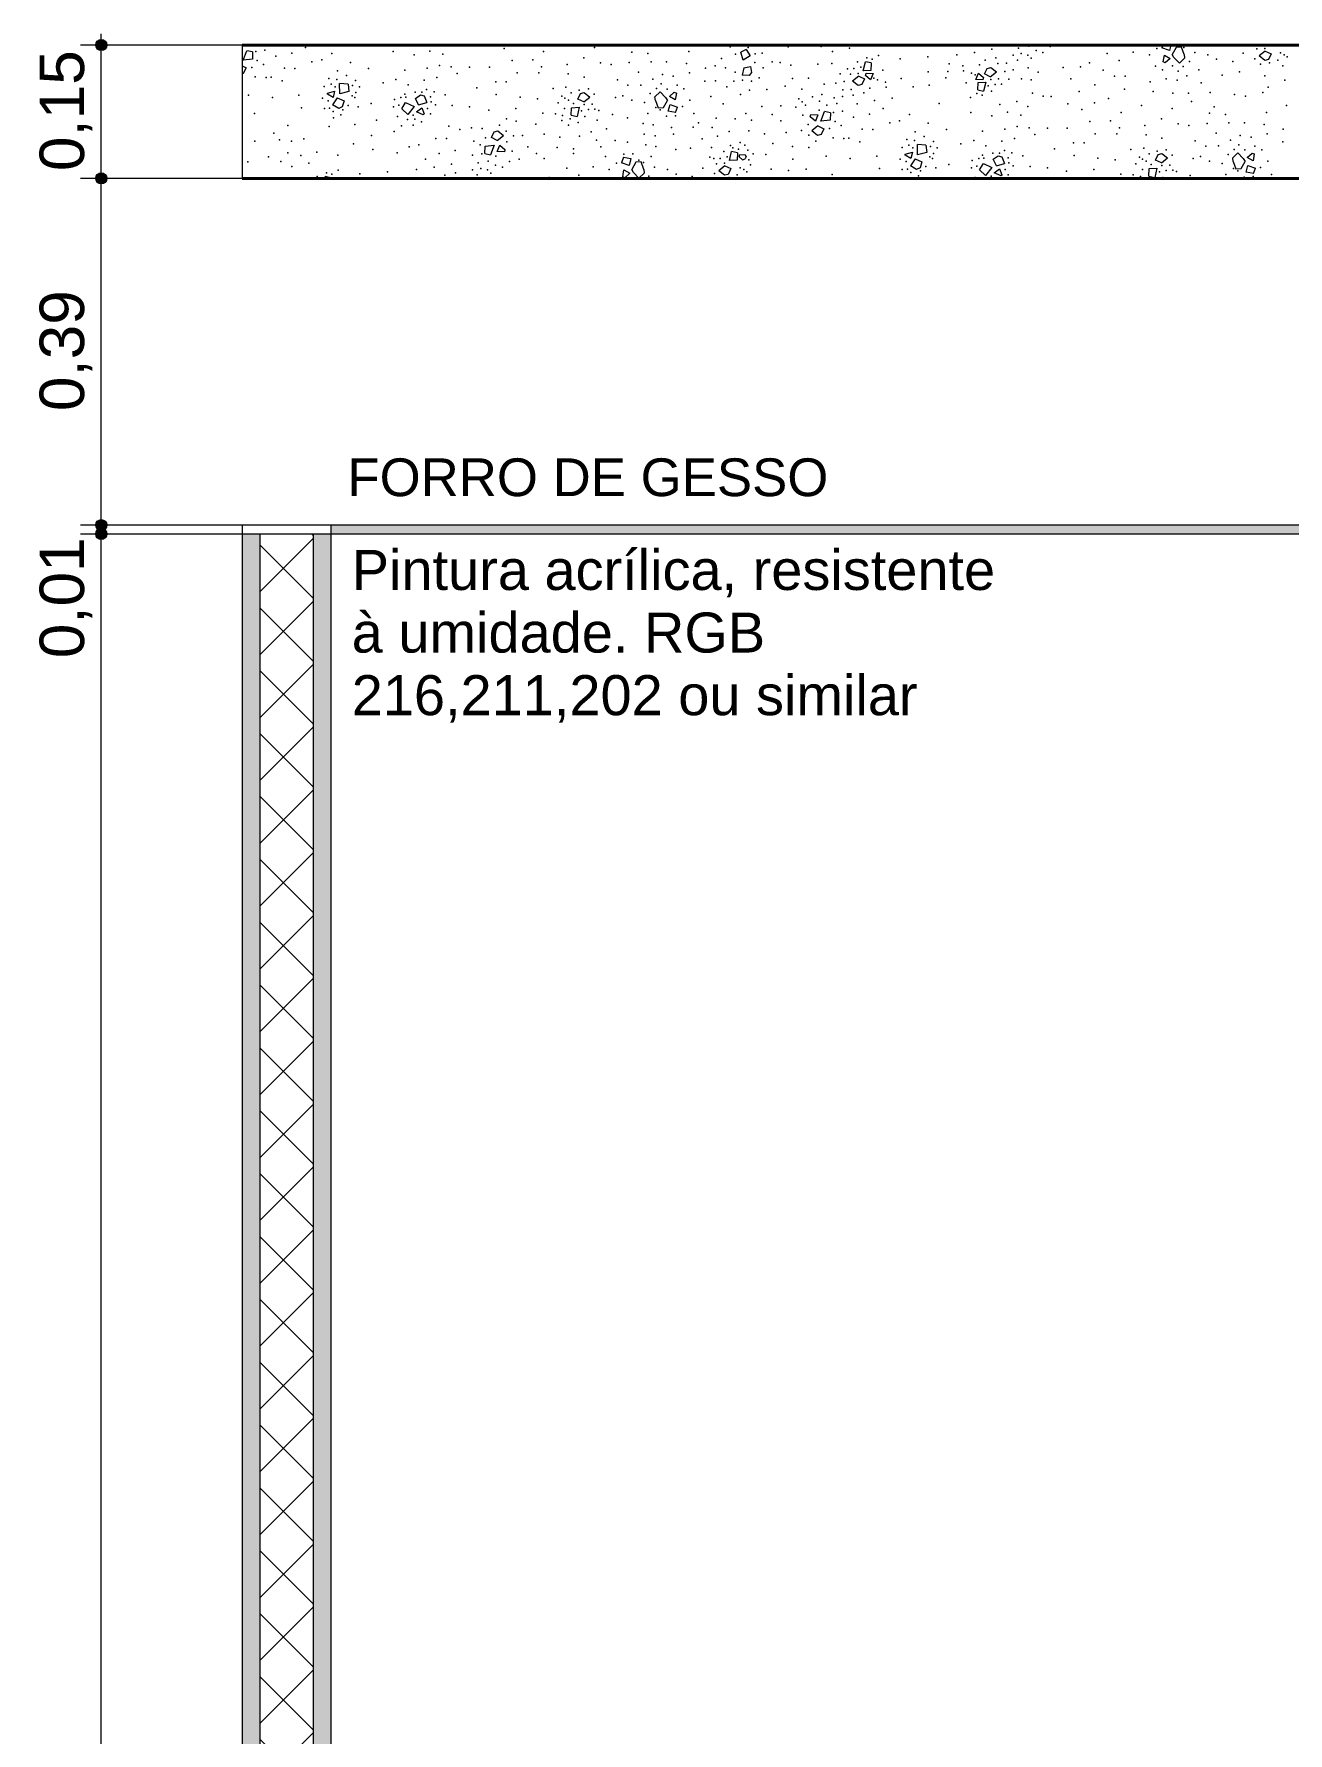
# Model space of a CAD drawing. Header units: metres. Extents: x -1.9 to 95.3, y -2.2 to 2.5.
# Drawn here: x 58.615 to 60.025, y -0.314 to 1.598 of the extents above; entities that cross this region are included whole.
import ezdxf

# ---------------------------------------------------------------- set-up
doc = ezdxf.new("R2010")
doc.units = ezdxf.units.M
doc.header["$MEASUREMENT"] = 0
for name, color, linetype in [('COTAS CORTE', 7, 'Continuous'), ('FORRO.EXEC', 7, 'Continuous'), ('LAJES.EST', 7, 'Continuous'), ('PAREDE CONSTRUIR', 7, 'Continuous')]:
    doc.layers.add(name, color=color, linetype=linetype)
for name, color, linetype, lineweight, true_color in [('COTAS CORTE_Caneta_No__25', 7, 'Continuous', 13, 0x982312), ('LAJES.EST_Caneta_No__97', 7, 'Continuous', 13, 0x6b6b6b), ('NOTAS-EXECUTIVO.ARQ_Caneta_No__12', 7, 'Continuous', 0, 0x030303)]:
    doc.layers.add(name, color=color, linetype=linetype, lineweight=lineweight, true_color=true_color)
for name, color, linetype, lineweight in [('FORRO.EXEC_Caneta_No__241', 7, 'Continuous', 13), ('LAJES.EST_Caneta_No__1', 7, 'Continuous', 40), ('LAJES.EST_Caneta_No__241', 7, 'Continuous', 13), ('NOTAS-EXECUTIVO.ARQ_Caneta_No__1', 7, 'Continuous', 40), ('PAREDE CONSTRUIR_Caneta_No__241', 7, 'Continuous', 13), ('PAREDE CONSTRUIR_Caneta_No__83', 84, 'Continuous', 0)]:
    doc.layers.add(name, color=color, linetype=linetype, lineweight=lineweight)
doc.styles.add('GENERATED_STYLE_1', font='arial.ttf')
doc.dimstyles.new('GENERATED_STYLE__2', dxfattribs={"dimtxt": 0.05, "dimasz": 0.02375, "dimexe": 0.18, "dimexo": 0.267183, "dimgap": 0, "dimtad": 1, "dimzin": 0, "dimdsep": 46, "dimtxsty": 'GENERATED_STYLE_1', "dimblk": 'ARROWHEAD_11', "dimblk1": 'ARROWHEAD_11', "dimblk2": 'ARROWHEAD_11', "dimcen": 0.09, "dimclrd": 256, "dimclre": 256, "dimclrt": 256, "dimadec": 0, "dimazin": 0, "dimtfac": 1, "dimtdec": 4, "dimtmove": 0, "dimatfit": 3, "dimfxl": 0, "dimtolj": 1, "dimtzin": 0, "dimarcsym": 0})

# ---------------------------------------------------------------- blocks, each defined once
blk = doc.blocks.new('*X208', base_point=(8.3374, -2.115))
at = {"layer": 'LAJES.EST_Caneta_No__241', "color": 7, "linetype": 'Continuous', "lineweight": 13}
for p, q in [((58.8502, 1.5681), (58.8545, 1.5787)), ((58.8607, 1.569), (58.8502, 1.5681)), ((58.861, 1.5773), (58.8545, 1.5787)), ((58.861, 1.5773), (58.8607, 1.569)), ((59.4159, 1.5799), (59.4099, 1.5771)), ((59.4126, 1.5682), (59.4099, 1.5771)), ((59.4207, 1.5731), (59.4126, 1.5682)), ((59.4159, 1.5799), (59.4207, 1.5731)), ((59.8848, 1.585), (59.8837, 1.5818)), ((59.8921, 1.5789), (59.8837, 1.5818)), ((59.8849, 1.566), (59.8864, 1.5738)), ((59.8864, 1.5738), (59.8929, 1.5701)), ((59.8929, 1.5701), (59.8874, 1.565)), ((59.8937, 1.585), (59.8921, 1.5789)), ((59.8997, 1.5824), (59.8951, 1.5744)), ((59.8972, 1.5709), (59.8951, 1.5744)), ((59.9033, 1.5646), (59.8972, 1.5709)), ((59.9057, 1.5827), (59.8997, 1.5824)), ((59.9091, 1.5702), (59.9033, 1.5646)), ((59.9087, 1.5744), (59.9057, 1.5827)), ((59.9087, 1.5744), (59.9091, 1.5702)), ((59.9999, 1.5783), (59.9931, 1.5728)), ((59.9994, 1.5678), (59.9931, 1.5728)), ((60.0035, 1.5688), (59.9994, 1.5678)), ((59.9999, 1.5783), (60.0066, 1.5752)), ((60.0066, 1.5752), (60.0035, 1.5688)), ((60.005, 1.5842), (60.0051, 1.585)), ((60.0137, 1.5848), (60.005, 1.5842)), ((60.0137, 1.585), (60.0137, 1.5848)), ((58.8491, 1.5615), (58.8536, 1.5594)), ((58.8505, 1.553), (58.8491, 1.5526)), ((58.8536, 1.5594), (58.8505, 1.553)), ((59.4136, 1.5596), (59.4115, 1.5511)), ((59.4196, 1.5509), (59.4115, 1.5511)), ((59.4136, 1.5596), (59.4209, 1.5611)), ((59.4222, 1.5542), (59.4196, 1.5509)), ((59.4209, 1.5611), (59.4222, 1.5542)), ((59.5426, 1.5501), (59.5358, 1.5445)), ((59.5426, 1.5501), (59.5493, 1.5469)), ((59.5477, 1.556), (59.5502, 1.5663)), ((59.5564, 1.5565), (59.5477, 1.556)), ((59.5567, 1.5649), (59.5502, 1.5663)), ((59.5502, 1.5507), (59.5509, 1.5533)), ((59.556, 1.5459), (59.5502, 1.5507)), ((59.5509, 1.5533), (59.5589, 1.553)), ((59.5589, 1.553), (59.556, 1.5459)), ((59.5567, 1.5649), (59.5564, 1.5565)), ((59.6744, 1.5464), (59.6772, 1.5534)), ((59.6772, 1.5534), (59.683, 1.5487)), ((59.683, 1.5487), (59.6823, 1.546)), ((59.684, 1.5525), (59.687, 1.5588)), ((59.6906, 1.5493), (59.684, 1.5525)), ((59.687, 1.5588), (59.6911, 1.5599)), ((59.6906, 1.5493), (59.6975, 1.5549)), ((59.6911, 1.5599), (59.6975, 1.5549)), ((59.8874, 1.565), (59.8849, 1.566)), ((58.9451, 1.5297), (58.9452, 1.531)), ((58.9515, 1.5259), (58.9451, 1.5297)), ((58.9452, 1.531), (58.9532, 1.5333)), ((58.9532, 1.5333), (58.9515, 1.5259)), ((58.9591, 1.5303), (58.9588, 1.5417)), ((58.9683, 1.5412), (58.9588, 1.5417)), ((58.9693, 1.5329), (58.9591, 1.5303)), ((58.9683, 1.5412), (58.9693, 1.5329)), ((59.044, 1.5251), (59.0498, 1.5291)), ((59.0498, 1.5291), (59.0539, 1.5279)), ((59.2267, 1.5242), (59.2298, 1.5306)), ((59.2298, 1.5306), (59.2338, 1.5316)), ((59.2338, 1.5316), (59.2402, 1.5266)), ((59.3135, 1.5269), (59.3193, 1.5325)), ((59.3193, 1.5325), (59.3254, 1.5262)), ((59.3297, 1.5271), (59.3352, 1.5322)), ((59.3352, 1.5322), (59.3377, 1.5311)), ((59.3377, 1.5311), (59.3363, 1.5233)), ((59.5421, 1.5395), (59.5358, 1.5445)), ((59.5462, 1.5405), (59.5421, 1.5395)), ((59.5493, 1.5469), (59.5462, 1.5405)), ((59.6823, 1.546), (59.6744, 1.5464)), ((59.6766, 1.5345), (59.6769, 1.5428)), ((59.6766, 1.5345), (59.6831, 1.5331)), ((59.6769, 1.5428), (59.6856, 1.5434)), ((59.6856, 1.5434), (59.6831, 1.5331)), ((58.9562, 1.5256), (58.9509, 1.5178)), ((58.9579, 1.5138), (58.9509, 1.5178)), ((58.9562, 1.5256), (58.9638, 1.5222)), ((58.9618, 1.5155), (58.9579, 1.5138)), ((58.9638, 1.5222), (58.9618, 1.5155)), ((59.0286, 1.5132), (59.033, 1.5203)), ((59.0286, 1.5132), (59.0356, 1.5068)), ((59.033, 1.5203), (59.0425, 1.5158)), ((59.0425, 1.5158), (59.0356, 1.5068)), ((59.0477, 1.5177), (59.044, 1.5251)), ((59.0452, 1.5098), (59.0512, 1.5145)), ((59.0477, 1.5177), (59.0568, 1.5204)), ((59.0512, 1.5145), (59.0538, 1.5075)), ((59.0539, 1.5279), (59.0568, 1.5204)), ((59.2193, 1.5062), (59.2196, 1.5146)), ((59.2196, 1.5146), (59.2283, 1.5151)), ((59.2283, 1.5151), (59.2258, 1.5048)), ((59.2334, 1.521), (59.2267, 1.5242)), ((59.2334, 1.521), (59.2402, 1.5266)), ((59.314, 1.5227), (59.3135, 1.5269)), ((59.314, 1.5227), (59.317, 1.5144)), ((59.317, 1.5144), (59.323, 1.5147)), ((59.323, 1.5147), (59.3276, 1.5227)), ((59.3254, 1.5262), (59.3276, 1.5227)), ((59.3285, 1.5105), (59.3305, 1.5182)), ((59.3367, 1.5091), (59.3285, 1.5105)), ((59.3363, 1.5233), (59.3297, 1.5271)), ((59.3305, 1.5182), (59.339, 1.5153)), ((59.3367, 1.5091), (59.339, 1.5153)), ((59.5, 1.4995), (59.5043, 1.5102)), ((59.5108, 1.5087), (59.5043, 1.5102)), ((59.0529, 1.5065), (59.0452, 1.5098)), ((59.0538, 1.5075), (59.0529, 1.5065)), ((59.2193, 1.5062), (59.2258, 1.5048)), ((59.4881, 1.5042), (59.4888, 1.5068)), ((59.4939, 1.4994), (59.4881, 1.5042)), ((59.4888, 1.5068), (59.4968, 1.5064)), ((59.4967, 1.494), (59.4899, 1.4884)), ((59.4968, 1.5064), (59.4939, 1.4994)), ((59.4967, 1.494), (59.5034, 1.4908)), ((59.5105, 1.5004), (59.5, 1.4995)), ((59.5108, 1.5087), (59.5105, 1.5004)), ((59.1224, 1.4713), (59.1328, 1.4723)), ((59.1328, 1.4723), (59.1286, 1.4616)), ((59.1295, 1.481), (59.1325, 1.4874)), ((59.1361, 1.4778), (59.1295, 1.481)), ((59.1325, 1.4874), (59.1366, 1.4884)), ((59.1361, 1.4778), (59.143, 1.4834)), ((59.1361, 1.4653), (59.1389, 1.4724)), ((59.1366, 1.4884), (59.143, 1.4834)), ((59.1389, 1.4724), (59.1447, 1.4676)), ((59.4962, 1.4834), (59.4899, 1.4884)), ((59.5003, 1.4844), (59.4962, 1.4834)), ((59.5034, 1.4908), (59.5003, 1.4844)), ((59.6089, 1.4617), (59.6086, 1.4731)), ((59.6181, 1.4726), (59.6086, 1.4731)), ((59.6181, 1.4726), (59.6191, 1.4643)), ((59.1221, 1.463), (59.1224, 1.4713)), ((59.1221, 1.463), (59.1286, 1.4616)), ((59.1441, 1.465), (59.1361, 1.4653)), ((59.1447, 1.4676), (59.1441, 1.465)), ((59.2782, 1.4588), (59.2759, 1.4526)), ((59.2843, 1.4497), (59.2759, 1.4526)), ((59.2782, 1.4588), (59.2864, 1.4574)), ((59.2864, 1.4574), (59.2843, 1.4497)), ((59.2919, 1.4532), (59.2873, 1.4452)), ((59.2979, 1.4535), (59.2919, 1.4532)), ((59.3009, 1.4452), (59.2979, 1.4535)), ((59.3972, 1.4551), (59.3997, 1.4654)), ((59.4059, 1.4556), (59.3972, 1.4551)), ((59.4062, 1.4639), (59.3997, 1.4654)), ((59.4062, 1.4639), (59.4059, 1.4556)), ((59.4081, 1.4593), (59.4088, 1.4619)), ((59.4121, 1.4559), (59.4081, 1.4593)), ((59.4088, 1.4619), (59.4151, 1.4616)), ((59.4121, 1.4559), (59.4149, 1.457)), ((59.4161, 1.46), (59.4149, 1.457)), ((59.4161, 1.46), (59.4151, 1.4616)), ((59.5949, 1.4611), (59.595, 1.4624)), ((59.6014, 1.4573), (59.5949, 1.4611)), ((59.595, 1.4624), (59.603, 1.4647)), ((59.606, 1.457), (59.6007, 1.4492)), ((59.603, 1.4647), (59.6014, 1.4573)), ((59.606, 1.457), (59.6136, 1.4536)), ((59.6191, 1.4643), (59.6089, 1.4617)), ((59.6136, 1.4536), (59.6116, 1.4469)), ((59.6938, 1.4565), (59.6996, 1.4605)), ((59.6975, 1.4491), (59.6938, 1.4565)), ((59.6996, 1.4605), (59.7037, 1.4593)), ((59.7037, 1.4593), (59.7066, 1.4518)), ((59.8765, 1.4556), (59.8796, 1.462)), ((59.8832, 1.4524), (59.8765, 1.4556)), ((59.8796, 1.462), (59.8837, 1.463)), ((59.8832, 1.4524), (59.89, 1.458)), ((59.8837, 1.463), (59.89, 1.458)), ((59.9633, 1.4583), (59.9691, 1.4639)), ((59.9638, 1.4541), (59.9633, 1.4583)), ((59.9638, 1.4541), (59.9668, 1.4458)), ((59.9691, 1.4639), (59.9752, 1.4576)), ((59.9728, 1.4461), (59.9774, 1.4541)), ((59.9752, 1.4576), (59.9774, 1.4541)), ((59.9795, 1.4585), (59.985, 1.4636)), ((59.9861, 1.4547), (59.9795, 1.4585)), ((59.985, 1.4636), (59.9875, 1.4625)), ((59.9875, 1.4625), (59.9861, 1.4547)), ((58.9419, 1.435), (58.9424, 1.4371)), ((58.9489, 1.4357), (58.9424, 1.4371)), ((58.9489, 1.4357), (58.9489, 1.435)), ((59.2772, 1.4368), (59.2786, 1.4446)), ((59.2797, 1.4358), (59.2772, 1.4368)), ((59.2786, 1.4446), (59.2852, 1.4409)), ((59.2852, 1.4409), (59.2797, 1.4358)), ((59.2894, 1.4417), (59.2873, 1.4452)), ((59.2955, 1.4354), (59.2894, 1.4417)), ((59.3014, 1.441), (59.2955, 1.4354)), ((59.3009, 1.4452), (59.3014, 1.441)), ((59.3921, 1.4492), (59.3853, 1.4436)), ((59.3916, 1.4386), (59.3853, 1.4436)), ((59.3957, 1.4396), (59.3916, 1.4386)), ((59.3921, 1.4492), (59.3988, 1.446)), ((59.3988, 1.446), (59.3957, 1.4396)), ((59.6077, 1.4452), (59.6007, 1.4492)), ((59.6116, 1.4469), (59.6077, 1.4452)), ((59.6784, 1.4446), (59.6828, 1.4517)), ((59.6784, 1.4446), (59.6854, 1.4382)), ((59.6828, 1.4517), (59.6923, 1.4472)), ((59.6923, 1.4472), (59.6854, 1.4382)), ((59.695, 1.4412), (59.701, 1.4459)), ((59.7027, 1.438), (59.695, 1.4412)), ((59.6975, 1.4491), (59.7066, 1.4518)), ((59.701, 1.4459), (59.7036, 1.4389)), ((59.7036, 1.4389), (59.7027, 1.438)), ((59.8691, 1.4376), (59.8694, 1.446)), ((59.8691, 1.4376), (59.8756, 1.4362)), ((59.8694, 1.446), (59.8781, 1.4465)), ((59.8781, 1.4465), (59.8756, 1.4362)), ((59.9668, 1.4458), (59.9728, 1.4461)), ((59.9783, 1.4419), (59.9804, 1.4496)), ((59.9865, 1.4405), (59.9783, 1.4419)), ((59.9804, 1.4496), (59.9888, 1.4467)), ((59.9865, 1.4405), (59.9888, 1.4467))]:
    blk.add_line(p, q, dxfattribs=at)
for p in [(58.8644, 1.5777), (58.8662, 1.5675), (58.8746, 1.5793), (58.8869, 1.5724), (58.905, 1.5759), (58.9203, 1.5823), (58.9388, 1.5684), (58.9501, 1.5757), (59.0189, 1.5778), (59.0425, 1.5742), (59.0603, 1.578), (59.0749, 1.5749), (59.083, 1.5846), (59.1437, 1.5812), (59.1529, 1.5675), (59.1761, 1.5683), (59.1881, 1.5778), (59.2335, 1.5707), (59.2454, 1.5823), (59.2874, 1.5769), (59.2925, 1.5843), (59.3055, 1.5755), (59.3514, 1.5778), (59.3883, 1.57), (59.3981, 1.5831), (59.4041, 1.5748), (59.4076, 1.5843), (59.4184, 1.5823), (59.426, 1.5752), (59.4341, 1.5761), (59.4632, 1.5829), (59.5005, 1.5834), (59.513, 1.5778), (59.5321, 1.5814), (59.5517, 1.5706), (59.5577, 1.569), (59.5649, 1.5734), (59.5893, 1.5695), (59.6205, 1.5718), (59.6531, 1.5742), (59.6728, 1.5768), (59.6848, 1.568), (59.6924, 1.5804), (59.6968, 1.5705), (59.7162, 1.5736), (59.7212, 1.5681), (59.7225, 1.5817), (59.7254, 1.5754), (59.7327, 1.5738), (59.7338, 1.5837), (59.7365, 1.5703), (59.7421, 1.5789), (59.7497, 1.5768), (59.7578, 1.5834), (59.8219, 1.5757), (59.8355, 1.5678), (59.8515, 1.577), (59.8698, 1.5741), (59.8781, 1.5811), (59.9033, 1.5848), (59.9083, 1.5823), (59.9208, 1.5768), (59.9352, 1.5742), (59.9452, 1.569), (59.975, 1.5758), (59.988, 1.5696), (59.9905, 1.5807), (59.9993, 1.5813), (60.0139, 1.5682), (60.0171, 1.5762), (60.0212, 1.5742), (60.0245, 1.5717), (58.8601, 1.5597), (58.864, 1.5492), (58.8732, 1.5633), (58.8761, 1.5484), (58.8818, 1.5489), (58.8968, 1.5589), (58.9086, 1.5588), (58.9277, 1.566), (58.9565, 1.5559), (58.9666, 1.5509), (58.9711, 1.5656), (58.9914, 1.5588), (59.032, 1.5567), (59.0572, 1.5592), (59.068, 1.5486), (59.071, 1.5619), (59.0844, 1.5604), (59.0909, 1.5529), (59.105, 1.5602), (59.1273, 1.5602), (59.1585, 1.5539), (59.183, 1.5539), (59.186, 1.5606), (59.2147, 1.563), (59.216, 1.5528), (59.2339, 1.5489), (59.2521, 1.5649), (59.2643, 1.5631), (59.2845, 1.5653), (59.295, 1.5545), (59.3091, 1.5661), (59.3219, 1.5518), (59.3266, 1.5661), (59.3341, 1.5499), (59.349, 1.5644), (59.3522, 1.5537), (59.3704, 1.5592), (59.3811, 1.5616), (59.3928, 1.5593), (59.4038, 1.5545), (59.4259, 1.5653), (59.4353, 1.5593), (59.4454, 1.566), (59.4544, 1.5656), (59.4664, 1.5624), (59.4965, 1.5634), (59.5125, 1.5643), (59.5216, 1.5528), (59.53, 1.5582), (59.5333, 1.5524), (59.5372, 1.5586), (59.5413, 1.5663), (59.5421, 1.5531), (59.545, 1.5602), (59.5697, 1.5569), (59.6207, 1.5548), (59.6408, 1.5483), (59.6428, 1.5552), (59.6443, 1.5641), (59.6597, 1.5616), (59.6606, 1.5561), (59.6694, 1.5534), (59.6735, 1.5514), (59.6783, 1.5627), (59.699, 1.5643), (59.7071, 1.5554), (59.7087, 1.5645), (59.7164, 1.5573), (59.7333, 1.5595), (59.7445, 1.5545), (59.7727, 1.5599), (59.792, 1.5606), (59.8022, 1.5652), (59.8176, 1.5568), (59.8302, 1.5501), (59.8423, 1.5502), (59.8766, 1.5613), (59.8842, 1.5571), (59.8955, 1.5615), (59.9021, 1.5558), (59.9075, 1.5608), (59.9118, 1.5506), (59.9145, 1.5666), (59.925, 1.557), (59.9514, 1.5513), (59.9633, 1.5664), (59.9708, 1.5551), (59.9946, 1.5637), (59.9994, 1.5505), (60.0048, 1.5651), (60.0198, 1.5616), (58.894, 1.5448), (58.9416, 1.5384), (58.9468, 1.5473), (58.9493, 1.5409), (58.9538, 1.5382), (58.9557, 1.5463), (58.9734, 1.5397), (58.9768, 1.5452), (58.9771, 1.5316), (58.9812, 1.538), (59.0076, 1.5426), (59.0222, 1.5464), (59.0322, 1.5299), (59.0359, 1.5404), (59.0436, 1.5319), (59.0513, 1.5319), (59.0539, 1.5456), (59.0567, 1.5351), (59.065, 1.5324), (59.113, 1.537), (59.1344, 1.5435), (59.135, 1.5294), (59.1463, 1.5436), (59.1988, 1.5361), (59.2134, 1.5378), (59.2194, 1.5312), (59.2284, 1.5343), (59.2387, 1.5357), (59.2452, 1.5298), (59.2712, 1.5458), (59.2831, 1.5398), (59.2976, 1.5401), (59.3082, 1.5306), (59.3109, 1.5466), (59.3152, 1.5363), (59.3205, 1.5413), (59.3272, 1.5356), (59.3384, 1.54), (59.346, 1.5358), (59.3696, 1.5446), (59.3817, 1.5447), (59.3944, 1.538), (59.402, 1.5445), (59.4098, 1.5296), (59.4118, 1.5455), (59.4199, 1.5342), (59.422, 1.5445), (59.4308, 1.548), (59.4393, 1.535), (59.4601, 1.5387), (59.4681, 1.5475), (59.4787, 1.5353), (59.4861, 1.5479), (59.5011, 1.5294), (59.5038, 1.541), (59.5168, 1.542), (59.5246, 1.5348), (59.5261, 1.544), (59.5342, 1.5351), (59.5485, 1.5314), (59.555, 1.5366), (59.5598, 1.5479), (59.5639, 1.546), (59.5726, 1.5432), (59.5735, 1.5378), (59.5905, 1.5475), (59.6037, 1.5379), (59.622, 1.54), (59.6636, 1.5424), (59.6755, 1.5304), (59.6883, 1.5392), (59.6912, 1.5463), (59.692, 1.5331), (59.696, 1.5408), (59.7, 1.5469), (59.7033, 1.5411), (59.7116, 1.5466), (59.7259, 1.5469), (59.7365, 1.5458), (59.7382, 1.5309), (59.7812, 1.5469), (59.7905, 1.5329), (59.8081, 1.5404), (59.8416, 1.5356), (59.8704, 1.5435), (59.8737, 1.5327), (59.8885, 1.5472), (59.896, 1.531), (59.9007, 1.5454), (59.9135, 1.531), (59.9277, 1.5426), (59.9381, 1.5318), (59.9653, 1.5295), (59.9973, 1.5318), (60.003, 1.5375), (60.022, 1.5455), (58.8564, 1.5286), (58.8832, 1.5262), (58.9131, 1.5285), (58.9161, 1.5146), (58.9396, 1.5252), (58.9417, 1.5138), (58.9461, 1.5224), (58.9476, 1.5141), (58.9516, 1.5103), (58.9624, 1.5123), (58.9684, 1.5172), (58.9729, 1.5278), (58.976, 1.5259), (58.9797, 1.5154), (58.9942, 1.5194), (59.0195, 1.5154), (59.0205, 1.5238), (59.0255, 1.5175), (59.0277, 1.5261), (59.0333, 1.5265), (59.0576, 1.5138), (59.0609, 1.5267), (59.0617, 1.5211), (59.0665, 1.5177), (59.0775, 1.5289), (59.0854, 1.5171), (59.1049, 1.5155), (59.1266, 1.5117), (59.1571, 1.5137), (59.1619, 1.5263), (59.1812, 1.5246), (59.2045, 1.52), (59.2087, 1.5277), (59.2119, 1.5136), (59.2121, 1.5252), (59.2162, 1.5232), (59.2217, 1.5193), (59.231, 1.5109), (59.2339, 1.518), (59.2387, 1.5126), (59.2427, 1.5187), (59.246, 1.5129), (59.2504, 1.5114), (59.269, 1.5259), (59.2774, 1.5281), (59.2875, 1.5229), (59.3018, 1.5203), (59.3144, 1.5148), (59.3194, 1.5123), (59.3446, 1.516), (59.3528, 1.523), (59.3765, 1.5271), (59.39, 1.5191), (59.4338, 1.5159), (59.4549, 1.5165), (59.472, 1.5151), (59.4754, 1.5246), (59.4792, 1.5211), (59.4829, 1.5175), (59.4908, 1.5268), (59.4982, 1.5118), (59.4985, 1.522), (59.5068, 1.5173), (59.5152, 1.5255), (59.5182, 1.5193), (59.5244, 1.5273), (59.5244, 1.5107), (59.5364, 1.5288), (59.5408, 1.519), (59.5605, 1.5225), (59.5701, 1.5137), (59.5801, 1.5252), (59.6333, 1.5193), (59.6683, 1.526), (59.6815, 1.5288), (59.7012, 1.518), (59.7203, 1.5216), (59.7328, 1.516), (59.7502, 1.5276), (59.7592, 1.5273), (59.7779, 1.5188), (59.7935, 1.5126), (59.8079, 1.5201), (59.8236, 1.5248), (59.8606, 1.517), (59.8952, 1.5138), (59.9171, 1.5216), (59.9423, 1.5157), (59.9775, 1.5276), (60.0239, 1.5171), (58.863, 1.5079), (58.9007, 1.4947), (58.9472, 1.4936), (58.9521, 1.5033), (58.9602, 1.5064), (58.9761, 1.4955), (59.0001, 1.5007), (59.0238, 1.5046), (59.0284, 1.4943), (59.0351, 1.5013), (59.0414, 1.4948), (59.0417, 1.5063), (59.0435, 1.5015), (59.051, 1.4986), (59.0609, 1.5076), (59.0816, 1.4939), (59.107, 1.4919), (59.1191, 1.4912), (59.1386, 1.4949), (59.1464, 1.5019), (59.1573, 1.4994), (59.1794, 1.4959), (59.1875, 1.5084), (59.2016, 1.5075), (59.2089, 1.5001), (59.2096, 1.5058), (59.2161, 1.4948), (59.2182, 1.5021), (59.227, 1.498), (59.2347, 1.5048), (59.2486, 1.5004), (59.2588, 1.4908), (59.2656, 1.5069), (59.2827, 1.5032), (59.3003, 1.4968), (59.3056, 1.5081), (59.3116, 1.4952), (59.3263, 1.5052), (59.3322, 1.4922), (59.3366, 1.5056), (59.3566, 1.4926), (59.3571, 1.5082), (59.3623, 1.4974), (59.3778, 1.4923), (59.3824, 1.5027), (59.4036, 1.5019), (59.4155, 1.5081), (59.4219, 1.5004), (59.4452, 1.507), (59.4549, 1.4997), (59.4799, 1.5063), (59.4858, 1.4957), (59.5099, 1.4911), (59.5142, 1.5091), (59.516, 1.4989), (59.523, 1.4947), (59.5367, 1.5038), (59.5548, 1.5073), (59.5775, 1.4974), (59.5886, 1.4998), (59.5999, 1.5071), (59.6209, 1.497), (59.6687, 1.5092), (59.6924, 1.5056), (59.7101, 1.5094), (59.7208, 1.4933), (59.7248, 1.5063), (59.7343, 1.4918), (59.7548, 1.4916), (59.7771, 1.4916), (59.8027, 1.4989), (59.8259, 1.4997), (59.8358, 1.492), (59.8379, 1.5092), (59.8645, 1.4944), (59.8833, 1.5021), (59.902, 1.4963), (59.9141, 1.4945), (59.9344, 1.4967), (59.9372, 1.5083), (59.9553, 1.5069), (59.959, 1.4975), (59.9764, 1.4975), (59.9988, 1.4958), (60.0012, 1.5092), (58.8633, 1.477), (58.8848, 1.4858), (58.8912, 1.4783), (58.9047, 1.4769), (58.9185, 1.4796), (58.9744, 1.4739), (58.9946, 1.4833), (59.0202, 1.4879), (59.048, 1.4728), (59.0671, 1.4799), (59.0789, 1.4799), (59.0939, 1.4899), (59.1099, 1.477), (59.1169, 1.4728), (59.1229, 1.4806), (59.1461, 1.488), (59.147, 1.476), (59.1545, 1.4829), (59.1645, 1.4834), (59.189, 1.4848), (59.2063, 1.4815), (59.2285, 1.4824), (59.2416, 1.4876), (59.2477, 1.4779), (59.2689, 1.4776), (59.2827, 1.4757), (59.3012, 1.4848), (59.3032, 1.4728), (59.3136, 1.4831), (59.3343, 1.4849), (59.3667, 1.4794), (59.3839, 1.4826), (59.397, 1.4878), (59.3985, 1.4722), (59.4094, 1.4754), (59.4145, 1.4725), (59.4192, 1.4887), (59.4365, 1.4853), (59.4461, 1.4743), (59.461, 1.4867), (59.4783, 1.4889), (59.4867, 1.4838), (59.4943, 1.4768), (59.5138, 1.4806), (59.5259, 1.4798), (59.5316, 1.4803), (59.5439, 1.4763), (59.5466, 1.4903), (59.5584, 1.4902), (59.5966, 1.4787), (59.5991, 1.4723), (59.6055, 1.4777), (59.6063, 1.4873), (59.6164, 1.4823), (59.6266, 1.4766), (59.6412, 1.4902), (59.6575, 1.474), (59.672, 1.4778), (59.6818, 1.4881), (59.6857, 1.4718), (59.7037, 1.477), (59.707, 1.4906), (59.7178, 1.4801), (59.7407, 1.4844), (59.7842, 1.4749), (59.7961, 1.475), (59.8084, 1.4853), (59.8328, 1.4853), (59.8658, 1.4842), (59.8837, 1.4803), (59.921, 1.4772), (59.9448, 1.4859), (59.9607, 1.478), (59.9703, 1.4727), (59.9717, 1.4832), (59.9839, 1.4813), (60.002, 1.4851), (60.0195, 1.476), (60.0202, 1.4906), (58.8555, 1.4537), (58.8788, 1.4592), (58.8927, 1.4542), (58.9007, 1.4639), (58.9153, 1.4608), (58.9331, 1.4645), (58.9568, 1.461), (58.9963, 1.4674), (59.0236, 1.4638), (59.0369, 1.4704), (59.0554, 1.4565), (59.0707, 1.4629), (59.0888, 1.4664), (59.1084, 1.461), (59.1186, 1.4627), (59.126, 1.4545), (59.1346, 1.46), (59.15, 1.4542), (59.1529, 1.4655), (59.1609, 1.4566), (59.1705, 1.4704), (59.1802, 1.4632), (59.1887, 1.4575), (59.2036, 1.4698), (59.2218, 1.463), (59.2219, 1.4682), (59.2526, 1.4705), (59.2577, 1.4598), (59.2783, 1.4623), (59.2886, 1.4627), (59.2955, 1.4556), (59.3005, 1.4531), (59.3092, 1.4598), (59.3145, 1.4711), (59.3371, 1.4675), (59.3534, 1.4692), (59.3751, 1.4588), (59.3769, 1.4697), (59.3795, 1.4573), (59.3868, 1.4576), (59.3908, 1.4654), (59.3945, 1.4593), (59.4012, 1.4696), (59.4073, 1.4681), (59.4181, 1.4667), (59.4192, 1.456), (59.4238, 1.4627), (59.438, 1.4618), (59.4682, 1.4708), (59.4684, 1.4565), (59.4864, 1.4699), (59.5062, 1.46), (59.533, 1.4576), (59.5629, 1.4599), (59.5894, 1.4566), (59.5914, 1.4698), (59.5959, 1.4539), (59.6036, 1.4696), (59.6228, 1.4592), (59.6232, 1.4711), (59.6258, 1.4573), (59.6269, 1.4631), (59.631, 1.4694), (59.6703, 1.4552), (59.6776, 1.4575), (59.682, 1.4613), (59.6832, 1.4579), (59.6934, 1.4633), (59.7011, 1.4633), (59.7065, 1.4665), (59.7107, 1.4581), (59.7148, 1.4638), (59.7273, 1.4603), (59.7628, 1.4684), (59.7848, 1.4608), (59.8117, 1.4577), (59.831, 1.456), (59.8486, 1.4675), (59.8585, 1.4591), (59.8619, 1.4566), (59.8633, 1.4692), (59.866, 1.4546), (59.8692, 1.4626), (59.8782, 1.4657), (59.8885, 1.4671), (59.895, 1.4612), (59.9188, 1.4573), (59.9272, 1.4595), (59.9329, 1.4712), (59.9373, 1.4543), (59.9474, 1.4715), (59.958, 1.462), (59.965, 1.4677), (59.977, 1.467), (59.9882, 1.4714), (59.9959, 1.4672), (60.0026, 1.4544), (58.9048, 1.4351), (58.9052, 1.4486), (58.9243, 1.4522), (58.9335, 1.4371), (58.944, 1.4414), (58.95, 1.4398), (58.9572, 1.4442), (58.9815, 1.4403), (59.0127, 1.4426), (59.0454, 1.445), (59.065, 1.4476), (59.077, 1.4388), (59.0847, 1.4512), (59.0891, 1.4414), (59.0913, 1.4351), (59.1009, 1.4354), (59.1084, 1.4445), (59.1134, 1.4389), (59.1147, 1.4525), (59.1176, 1.4462), (59.125, 1.4446), (59.1288, 1.4411), (59.1343, 1.4498), (59.1419, 1.4476), (59.1944, 1.436), (59.2142, 1.4465), (59.2277, 1.4386), (59.2438, 1.4479), (59.2621, 1.4449), (59.2703, 1.452), (59.3067, 1.4374), (59.313, 1.4476), (59.3274, 1.445), (59.3374, 1.4398), (59.3555, 1.4372), (59.3672, 1.4466), (59.3803, 1.4404), (59.3828, 1.4515), (59.3916, 1.4522), (59.3971, 1.4359), (59.4061, 1.439), (59.4093, 1.447), (59.4134, 1.445), (59.4168, 1.4425), (59.421, 1.4502), (59.4443, 1.4456), (59.4636, 1.4439), (59.4835, 1.4453), (59.5128, 1.4393), (59.5659, 1.446), (59.5915, 1.4452), (59.5974, 1.4455), (59.6014, 1.4417), (59.61, 1.4378), (59.6122, 1.4437), (59.6182, 1.4486), (59.6295, 1.4468), (59.644, 1.4508), (59.6693, 1.4468), (59.6736, 1.436), (59.6753, 1.4489), (59.6915, 1.4377), (59.7074, 1.4452), (59.7107, 1.439), (59.7115, 1.4525), (59.7163, 1.4491), (59.7353, 1.4485), (59.7548, 1.4469), (59.7764, 1.4431), (59.8069, 1.4451), (59.8373, 1.4398), (59.8515, 1.4389), (59.8543, 1.4514), (59.8594, 1.4372), (59.8617, 1.445), (59.8715, 1.4507), (59.8808, 1.4423), (59.8837, 1.4494), (59.8845, 1.4362), (59.8885, 1.444), (59.8925, 1.4501), (59.8958, 1.4443), (59.9002, 1.4428), (59.9154, 1.4383), (59.9516, 1.4517), (59.9554, 1.4395), (59.9642, 1.4462), (59.9692, 1.4437), (59.9761, 1.4366), (59.9864, 1.437), (59.9944, 1.4474), (60.007, 1.4396)]:
    blk.add_point(p, dxfattribs=at)
blk = doc.blocks.new('*D209', base_point=(8.3374, -2.115))
at = {"layer": 'COTAS CORTE_Caneta_No__25', "linetype": 'Continuous', "lineweight": 13, "true_color": 0x982312}
for points in [[(58.6844, 1.035), (58.6849, 1.0326), (58.6863, 1.0306), (58.6883, 1.0292), (58.6907, 1.0288), (58.6931, 1.0292), (58.6951, 1.0306), (58.6965, 1.0326), (58.6969, 1.035), (58.6965, 1.0374), (58.6951, 1.0394), (58.6931, 1.0408), (58.6907, 1.0413), (58.6883, 1.0408), (58.6863, 1.0394), (58.6849, 1.0374)], [(58.6844, -2.115), (58.6849, -2.1174), (58.6863, -2.1194), (58.6883, -2.1208), (58.6907, -2.1213), (58.6931, -2.1208), (58.6951, -2.1194), (58.6965, -2.1174), (58.6969, -2.115), (58.6965, -2.1126), (58.6951, -2.1106), (58.6931, -2.1092), (58.6907, -2.1088), (58.6883, -2.1092), (58.6863, -2.1106), (58.6849, -2.1126)]]:
    blk.add_hatch(color=24, dxfattribs=at).paths.add_polyline_path(points)
at = {"layer": 'COTAS CORTE_Caneta_No__25', "color": 24, "linetype": 'Continuous', "lineweight": 13, "true_color": 0x982312}
for p, q in [((58.6844, 1.035), (58.6672, 1.035)), ((58.9579, 1.035), (58.6969, 1.035)), ((58.6907, -2.1088), (58.6907, 1.0288)), ((58.6844, -2.115), (58.6672, -2.115)), ((58.6907, -2.1275), (58.6907, -2.1213)), ((58.9579, -2.115), (58.6969, -2.115))]:
    blk.add_line(p, q, dxfattribs=at)
for centre in [(58.6907, 1.035), (58.6907, -2.115)]:
    blk.add_circle(centre, 0.00625, dxfattribs=at)
at = {"layer": 'COTAS CORTE_Caneta_No__25', "color": 24, "lineweight": 13, "true_color": 0x982312, "char_height": 0.05, "attachment_point": 7, "rotation": 90, "style": 'GENERATED_STYLE_1'}
for s, insert in [('\\A1;{\\pql;\\fArial|b0|i0|c0|p0;\\W1.000000;0,01}', (58.6807, 0.8953)), ('\\A1;{\\pql;\\fArial|b0|i0|c0|p0;\\W1.000000;3,15}', (58.6807, -0.6735))]:
    blk.add_mtext(s, dxfattribs=dict(at, insert=insert))
blk = doc.blocks.new('ARROWHEAD_11')
at = {"color": 0, "linetype": 'Continuous', "lineweight": 0}
blk.add_line((0, 0), (-1, 0), dxfattribs=at)
at = {"color": 0, "linetype": 'Continuous', "lineweight": 0, "const_width": 0.25, "flags": 128}
blk.add_lwpolyline([(-0.125, 0, 1), (0.125, 0, 1)], format="xyb", close=True, dxfattribs=at)
blk = doc.blocks.new('*D210', base_point=(8.3374, -2.115))
at = {"layer": 'COTAS CORTE_Caneta_No__25', "linetype": 'Continuous', "lineweight": 13, "true_color": 0x982312}
for points in [[(58.6844, 1.045), (58.6849, 1.0426), (58.6863, 1.0406), (58.6883, 1.0392), (58.6907, 1.0387), (58.6931, 1.0392), (58.6951, 1.0406), (58.6965, 1.0426), (58.6969, 1.045), (58.6965, 1.0474), (58.6951, 1.0494), (58.6931, 1.0508), (58.6907, 1.0512), (58.6883, 1.0508), (58.6863, 1.0494), (58.6849, 1.0474)], [(58.6844, 1.035), (58.6849, 1.0326), (58.6863, 1.0306), (58.6883, 1.0292), (58.6907, 1.0288), (58.6931, 1.0292), (58.6951, 1.0306), (58.6965, 1.0326), (58.6969, 1.035), (58.6965, 1.0374), (58.6951, 1.0394), (58.6931, 1.0408), (58.6907, 1.0413), (58.6883, 1.0408), (58.6863, 1.0394), (58.6849, 1.0374)]]:
    blk.add_hatch(color=24, dxfattribs=at).paths.add_polyline_path(points)
at = {"layer": 'COTAS CORTE_Caneta_No__25', "color": 24, "linetype": 'Continuous', "lineweight": 13, "true_color": 0x982312}
for p, q in [((58.6844, 1.045), (58.6672, 1.045)), ((58.6844, 1.035), (58.6672, 1.035)), ((58.6907, 1.035), (58.6907, 1.0387)), ((58.9579, 1.045), (58.6969, 1.045)), ((58.9579, 1.035), (58.6969, 1.035))]:
    blk.add_line(p, q, dxfattribs=at)
for centre in [(58.6907, 1.045), (58.6907, 1.035)]:
    blk.add_circle(centre, 0.00625, dxfattribs=at)
blk = doc.blocks.new('*D211', base_point=(8.3374, -2.115))
at = {"layer": 'COTAS CORTE_Caneta_No__25', "linetype": 'Continuous', "lineweight": 13, "true_color": 0x982312}
for points in [[(58.6844, 1.435), (58.6849, 1.4326), (58.6863, 1.4306), (58.6883, 1.4292), (58.6907, 1.4287), (58.6931, 1.4292), (58.6951, 1.4306), (58.6965, 1.4326), (58.6969, 1.435), (58.6965, 1.4374), (58.6951, 1.4394), (58.6931, 1.4408), (58.6907, 1.4413), (58.6883, 1.4408), (58.6863, 1.4394), (58.6849, 1.4374)], [(58.6844, 1.045), (58.6849, 1.0426), (58.6863, 1.0406), (58.6883, 1.0392), (58.6907, 1.0387), (58.6931, 1.0392), (58.6951, 1.0406), (58.6965, 1.0426), (58.6969, 1.045), (58.6965, 1.0474), (58.6951, 1.0494), (58.6931, 1.0508), (58.6907, 1.0512), (58.6883, 1.0508), (58.6863, 1.0494), (58.6849, 1.0474)]]:
    blk.add_hatch(color=24, dxfattribs=at).paths.add_polyline_path(points)
at = {"layer": 'COTAS CORTE_Caneta_No__25', "color": 24, "linetype": 'Continuous', "lineweight": 13, "true_color": 0x982312}
for p, q in [((58.6844, 1.435), (58.6672, 1.435)), ((58.9579, 1.435), (58.6969, 1.435)), ((58.6907, 1.0512), (58.6907, 1.4287)), ((58.6844, 1.045), (58.6672, 1.045)), ((58.9579, 1.045), (58.6969, 1.045))]:
    blk.add_line(p, q, dxfattribs=at)
for centre in [(58.6907, 1.435), (58.6907, 1.045)]:
    blk.add_circle(centre, 0.00625, dxfattribs=at)
at = {"layer": 'COTAS CORTE_Caneta_No__25', "color": 24, "lineweight": 13, "true_color": 0x982312, "insert": (58.6807, 1.1733), "char_height": 0.05, "attachment_point": 7, "rotation": 90, "style": 'GENERATED_STYLE_1'}
blk.add_mtext('\\A1;{\\pql;\\fArial|b0|i0|c0|p0;\\W1.000000;0,39}', dxfattribs=at)
blk = doc.blocks.new('*D212', base_point=(8.3374, -2.115))
at = {"layer": 'COTAS CORTE_Caneta_No__25', "linetype": 'Continuous', "lineweight": 13, "true_color": 0x982312}
for points in [[(58.6844, 1.585), (58.6849, 1.5826), (58.6863, 1.5806), (58.6883, 1.5792), (58.6907, 1.5788), (58.6931, 1.5792), (58.6951, 1.5806), (58.6965, 1.5826), (58.6969, 1.585), (58.6965, 1.5874), (58.6951, 1.5894), (58.6931, 1.5908), (58.6907, 1.5913), (58.6883, 1.5908), (58.6863, 1.5894), (58.6849, 1.5874)], [(58.6844, 1.435), (58.6849, 1.4326), (58.6863, 1.4306), (58.6883, 1.4292), (58.6907, 1.4287), (58.6931, 1.4292), (58.6951, 1.4306), (58.6965, 1.4326), (58.6969, 1.435), (58.6965, 1.4374), (58.6951, 1.4394), (58.6931, 1.4408), (58.6907, 1.4412), (58.6883, 1.4408), (58.6863, 1.4394), (58.6849, 1.4374)]]:
    blk.add_hatch(color=24, dxfattribs=at).paths.add_polyline_path(points)
at = {"layer": 'COTAS CORTE_Caneta_No__25', "color": 24, "linetype": 'Continuous', "lineweight": 13, "true_color": 0x982312}
for p, q in [((58.6907, 1.5913), (58.6907, 1.5975)), ((58.6844, 1.585), (58.6672, 1.585)), ((58.6907, 1.4412), (58.6907, 1.5788)), ((58.9579, 1.585), (58.6969, 1.585)), ((58.6844, 1.435), (58.6672, 1.435)), ((58.9579, 1.435), (58.6969, 1.435))]:
    blk.add_line(p, q, dxfattribs=at)
for centre in [(58.6907, 1.585), (58.6907, 1.435)]:
    blk.add_circle(centre, 0.00625, dxfattribs=at)
at = {"layer": 'COTAS CORTE_Caneta_No__25', "color": 24, "lineweight": 13, "true_color": 0x982312, "insert": (58.6807, 1.4433), "char_height": 0.05, "attachment_point": 7, "rotation": 90, "style": 'GENERATED_STYLE_1'}
blk.add_mtext('\\A1;{\\pql;\\fArial|b0|i0|c0|p0;\\W1.000000;0,15}', dxfattribs=at)

msp = doc.modelspace()

# ---------------------------------------------------------------- hatches: boundary and pattern name
at = {"layer": 'FORRO.EXEC', "linetype": 'Continuous', "lineweight": 0, "true_color": 0xffffff}
msp.add_hatch(color=7, dxfattribs=at).paths.add_polyline_path([(58.9491, 1.045), (58.9491, 1.035), (61.0531, 1.035), (61.0531, 1.045)])
at = {"layer": 'PAREDE CONSTRUIR', "linetype": 'Continuous', "lineweight": 0, "true_color": 0xffffff}
for points in [[(58.8491, 1.035), (58.8491, -2.115), (58.8691, -2.115), (58.8691, 1.035)], [(58.9491, 1.035), (58.9291, 1.035), (58.9291, -2.115), (58.9491, -2.115)]]:
    msp.add_hatch(color=7, dxfattribs=at).paths.add_polyline_path(points)
at = {"layer": 'PAREDE CONSTRUIR_Caneta_No__83', "linetype": 'Continuous', "lineweight": 0}
h = msp.add_hatch(dxfattribs=at)
h.set_pattern_fill('Placomur_000f', color=84, style=0, pattern_type=2)
h.set_pattern_definition([(45, (8.33741, -2.115), (-0.03535534, 0.03535534), []), (135, (8.33741, -2.115), (0.03535534, 0.03535534), [])])
h.paths.add_polyline_path([(58.8691, 1.035), (58.8691, -2.115), (58.9291, -2.115), (58.9291, 1.035)])

# ---------------------------------------------------------------- linework, layer by layer
at = {"layer": 'FORRO.EXEC_Caneta_No__241', "color": 7, "linetype": 'Continuous', "lineweight": 13}
for p, q in [((58.8491, 1.045), (58.8491, 1.035)), ((58.9491, 1.045), (58.9491, 1.035)), ((61.0531, 1.045), (58.9491, 1.045)), ((60.9531, 1.035), (58.9491, 1.035))]:
    msp.add_line(p, q, dxfattribs=at)
at = {"layer": 'LAJES.EST_Caneta_No__1', "color": 7, "linetype": 'Continuous', "lineweight": 40}
for p, q in [((61.0531, 1.585), (58.8491, 1.585)), ((61.0531, 1.435), (58.8491, 1.435))]:
    msp.add_line(p, q, dxfattribs=at)
at = {"layer": 'LAJES.EST_Caneta_No__97', "color": 251, "linetype": 'Continuous', "lineweight": 13, "true_color": 0x6b6b6b}
msp.add_line((58.8491, 1.585), (58.8491, 1.435), dxfattribs=at)
at = {"layer": 'PAREDE CONSTRUIR_Caneta_No__241', "color": 7, "linetype": 'Continuous', "lineweight": 13}
for p, q in [((58.8491, 1.035), (58.8491, -2.015)), ((58.8691, 1.035), (58.8691, -2.115)), ((58.9291, 1.035), (58.9291, -2.115)), ((58.9491, 1.035), (58.9491, -2.115))]:
    msp.add_line(p, q, dxfattribs=at)
at = {"layer": 'PAREDE CONSTRUIR_Caneta_No__241', "color": 7, "linetype": 'Continuous', "lineweight": 13, "flags": 128}
msp.add_lwpolyline([(58.9491, 1.035), (58.9291, 1.035), (58.8691, 1.035), (58.8491, 1.035)], dxfattribs=at)

# ---------------------------------------------------------------- block references
at = {"layer": 'LAJES.EST', "lineweight": 0}
msp.add_blockref('*X208', (8.3374, -2.115), dxfattribs=at)

# ---------------------------------------------------------------- texts
at = {"layer": 'NOTAS-EXECUTIVO.ARQ_Caneta_No__1', "color": 7, "linetype": 'Continuous', "lineweight": 40, "insert": (58.9724, 1.0171), "char_height": 0.0450325, "width": 0.74499, "attachment_point": 1, "line_spacing_factor": 0.938099, "style": 'GENERATED_STYLE_1'}
msp.add_mtext('\\A1;{\\pql;\\fArial|b0|i0|c0|p0;\\W1.000000;Pintura acrílica, resistente à umidade. RGB 216,211,202 ou similar}', dxfattribs=at)
at = {"layer": 'NOTAS-EXECUTIVO.ARQ_Caneta_No__12', "color": 18, "linetype": 'Continuous', "lineweight": 0, "true_color": 0x030303, "insert": (59.238, 1.1201), "char_height": 0.0425, "attachment_point": 2, "style": 'GENERATED_STYLE_1'}
msp.add_mtext('\\A1;{\\pqc;\\fArial|b0|i0|c0|p0;\\W1.000000;FORRO DE \\fArial|b0|i0|c0|p0;\\W1.000000;GESSO}', dxfattribs=at)

# ---------------------------------------------------------------- dimensions: what is measured, and where the dimension line sits
at = {"layer": 'COTAS CORTE', "color": 24, "linetype": 'Continuous', "lineweight": 13, "true_color": 0x982312}
for base, p1, p2, picture, middle in [((58.6907, 1.585), (59.9511, 1.435), (59.9511, 1.585), '*D212', (58.6557, 1.508)), ((58.6907, 1.435), (60.0011, 1.045), (59.9511, 1.435), '*D211', (58.6557, 1.238)), ((58.6907, 1.045), (60.0011, 1.035), (60.0011, 1.045), '*D210', (58.6557, 0.96)), ((58.6907, 1.035), (59.9011, -2.115), (60.0011, 1.035), '*D209', (58.6557, -0.6087))]:
    dim = msp.add_linear_dim(base=base, p1=p1, p2=p2, angle=90, dimstyle='GENERATED_STYLE__2', dxfattribs=at)
    dim.commit()
    dim.dimension.update_dxf_attribs({"geometry": picture, "text_midpoint": middle, "dimtype": 160, "text_rotation": 90})

doc.saveas('drawing.dxf')
